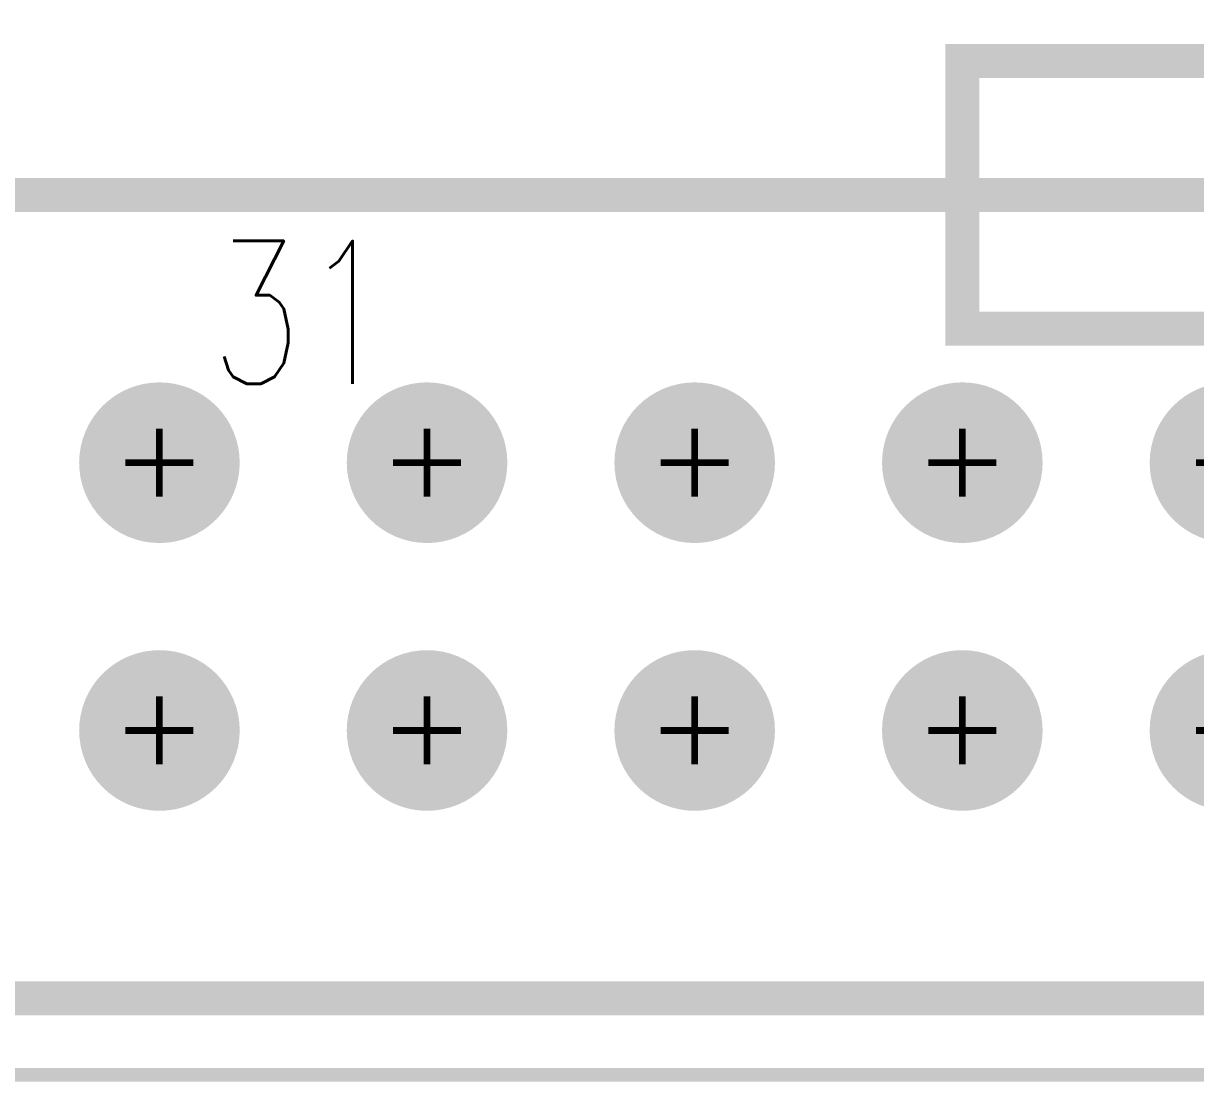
# Model space of a CAD drawing. Extents: x -10 to 105, y 1 to 70.
# Drawn here: x 59.95 to 68.71, y 1.47 to 9.38 of the extents above; entities that cross this region are included whole.
import ezdxf

# ---------------------------------------------------------------- set-up
doc = ezdxf.new("R2010")
doc.units = 0
doc.header["$MEASUREMENT"] = 0
doc.layers.get('0').update_dxf_attribs({"color": 4, "linetype": 'CONTINUOUS'})
for name, color, linetype in [('BOARD_OUTLINE_00', 4, 'CONTINUOUS'), ('DRIL_PLTE_THRU_01', 16, 'CONTINUOUS'), ('DRIL_PLTE_THRU_02', 3, 'CONTINUOUS'), ('DRIL_PLTE_THRU_03', 96, 'CONTINUOUS'), ('DRIL_PLTE_THRU_04', 146, 'CONTINUOUS'), ('DRIL_PLTE_THRU_05', 2, 'CONTINUOUS'), ('DRIL_PLTE_THRU_06', 186, 'CONTINUOUS'), ('DRIL_SYMBOL', 4, 'CONTINUOUS'), ('PADS_BOT', 150, 'CONTINUOUS'), ('PADS_INNER', 1, 'CONTINUOUS'), ('PADS_TOP', 1, 'CONTINUOUS'), ('PART_TOP_2DLINE_00', 56, 'CONTINUOUS'), ('TEXT_126', 56, 'CONTINUOUS')]:
    doc.layers.add(name, color=color, linetype=linetype)
doc.styles.add('W0$254', font='simplex', dxfattribs={"width": 0.75})

# ---------------------------------------------------------------- blocks, each defined once
blk = doc.blocks.new('BOARD_5725')
at = {"layer": 'BOARD_OUTLINE_00', "const_width": 0.1}
blk.add_lwpolyline([(-19.968, 1.016, 0.414214), (-18.952, 0), (79.016, 0, 0.414214), (80.032, 1.016), (80.032, 58.928, 0.414214), (79.016, 59.944), (-18.952, 59.944, 0.414214), (-19.968, 58.928)], format="xyb", close=True, dxfattribs=at)
blk = doc.blocks.new('SMOOTH_0$254')
at = {"const_width": 0.127}
blk.add_lwpolyline([(-0.0635, 0, 1), (0.0635, 0, 1)], format="xyb", close=True, dxfattribs=at)
blk = doc.blocks.new('PART_BODY_TOP_5771')
at = {"layer": 'PART_TOP_2DLINE_00', "const_width": 0.254}
for points in [[(-2, 2), (4, 2), (4, -48), (-2, -48)], [(-3, -20), (-1, -20), (-1, -26), (-3, -26)]]:
    blk.add_lwpolyline(points, close=True, dxfattribs=at)
at = {"layer": 'PART_TOP_2DLINE_00'}
for p in [(-3, -26), (-1, -26)]:
    blk.add_blockref('SMOOTH_0$254', p, dxfattribs=at)
blk = doc.blocks.new('DRIL_SYMBOL_0$8')
at = {"layer": 'DRIL_SYMBOL', "const_width": 0.0508}
for points in [[(0, -0.254), (0, 0.254)], [(-0.254, 0), (0.254, 0)]]:
    blk.add_lwpolyline(points, dxfattribs=at)
blk = doc.blocks.new('DRIL_HOLE_0$8')
at = {"const_width": 0.4}
blk.add_lwpolyline([(-0.2, 0, 1), (0.2, 0, 1)], format="xyb", close=True, dxfattribs=at)
blk.add_blockref('DRIL_SYMBOL_0$8', (0, 0))
blk = doc.blocks.new('PAD_13')
at = {"const_width": 0.6}
blk.add_lwpolyline([(0, -0.3, 1), (0, 0.3, 1)], format="xyb", close=True, dxfattribs=at)
blk = doc.blocks.new('STK_TOP_57')
at = {"layer": 'DRIL_PLTE_THRU_01'}
blk.add_blockref('DRIL_HOLE_0$8', (0, 0), dxfattribs=at)
at = {"layer": 'DRIL_PLTE_THRU_02'}
blk.add_blockref('DRIL_HOLE_0$8', (0, 0), dxfattribs=at)
at = {"layer": 'DRIL_PLTE_THRU_03'}
blk.add_blockref('DRIL_HOLE_0$8', (0, 0), dxfattribs=at)
at = {"layer": 'DRIL_PLTE_THRU_04'}
blk.add_blockref('DRIL_HOLE_0$8', (0, 0), dxfattribs=at)
at = {"layer": 'DRIL_PLTE_THRU_05'}
blk.add_blockref('DRIL_HOLE_0$8', (0, 0), dxfattribs=at)
at = {"layer": 'DRIL_PLTE_THRU_06'}
blk.add_blockref('DRIL_HOLE_0$8', (0, 0), dxfattribs=at)
at = {"layer": 'PADS_BOT'}
blk.add_blockref('PAD_13', (0, 0), dxfattribs=at)
at = {"layer": 'PADS_INNER'}
blk.add_blockref('PAD_13', (0, 0), dxfattribs=at)
at = {"layer": 'PADS_TOP'}
blk.add_blockref('PAD_13', (0, 0), dxfattribs=at)
blk = doc.blocks.new('SYM_TOP_47')
for name, p in [('PART_BODY_TOP_5771', (0, 0)), ('STK_TOP_57', (0, -24)), ('STK_TOP_57', (2, -24)), ('STK_TOP_57', (0, -26)), ('STK_TOP_57', (2, -26)), ('STK_TOP_57', (0, -28)), ('STK_TOP_57', (2, -28)), ('STK_TOP_57', (0, -30)), ('STK_TOP_57', (2, -30)), ('STK_TOP_57', (0, -32)), ('STK_TOP_57', (2, -32))]:
    blk.add_blockref(name, p)
blk = doc.blocks.new('PART_TOP_312')
blk.add_blockref('SYM_TOP_47', (0, 0))

msp = doc.modelspace()

# ---------------------------------------------------------------- block references
msp.add_blockref('BOARD_5725', (20.828, 1.524))
at = {"rotation": 270}
msp.add_blockref('PART_TOP_312', (92.964, 6.096), dxfattribs=at)

# ---------------------------------------------------------------- texts
at = {"layer": 'TEXT_126', "style": 'W0$254', "width": 0.75}
msp.add_text('31', height=1.0668, dxfattribs=at).set_placement((61.344, 6.686))

doc.saveas('drawing.dxf')
